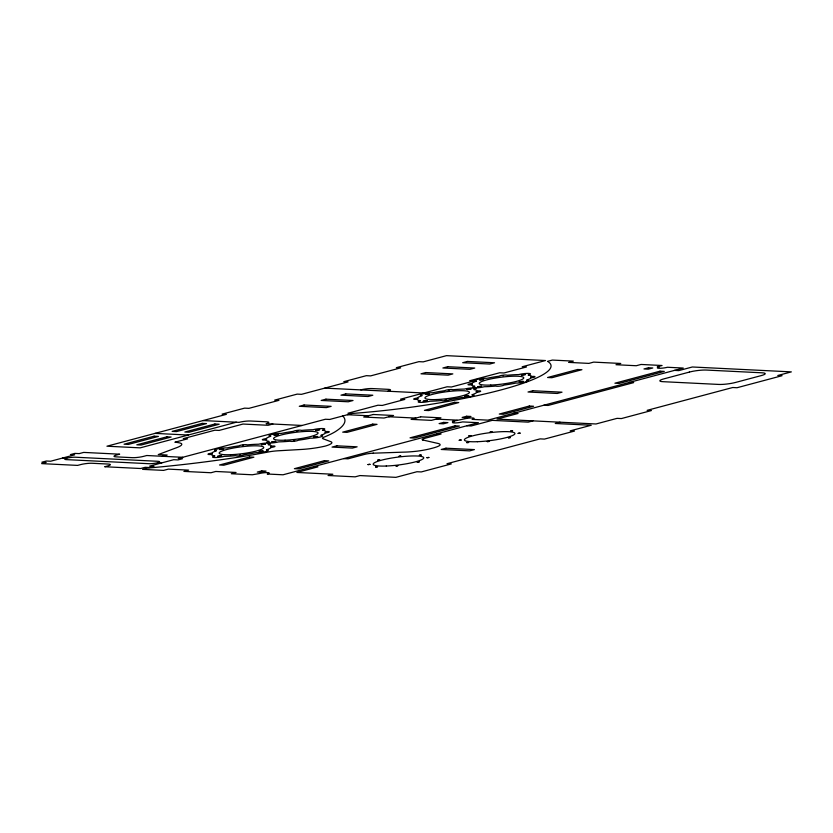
<?xml version="1.0" encoding="UTF-8"?>
<svg xmlns="http://www.w3.org/2000/svg" width="833" height="833" viewBox="0 0 833 833"><rect width="100%" height="100%" fill="white"/><g stroke="black" fill="none" stroke-linecap="round" stroke-linejoin="round"><path stroke-width="1.25" d="M367.999 464.554L369.977 464.293M369.967 464.377L368.009 464.616M377.713 460.128L379.681 459.878M379.681 459.962L377.766 460.212M398.986 456.286L400.965 456.036L399.038 456.369M417.208 462.086L419.186 461.826M419.176 461.909L417.26 462.169M426.923 457.671L428.891 457.411M428.839 457.515L426.975 457.744M459.212 440.23L461.18 439.97M461.128 440.084L459.233 440.303M468.917 435.805L470.884 435.555M470.884 435.638L468.937 435.888M512.545 430.765L510.577 431.005L512.545 430.692M508.411 437.762L510.39 437.502M510.337 437.617L508.442 437.835M518.126 433.347L520.094 433.087M520.094 433.17L518.147 433.42M211.592 453.735L212.446 453.631M212.394 453.735L211.624 453.829M296.912 430.984L297.756 430.88M297.756 430.973L296.944 431.067M240.373 455.099L239.623 455.089L240.383 455.005M270.506 446.852L271.36 446.748M271.35 446.842L270.517 446.936M293.862 440.626L294.705 440.522L293.893 440.709M417.291 398.601L418.135 398.486L417.343 398.684M324.839 432.369L325.693 432.254M471.624 384.107L472.467 384.003M472.457 384.096L471.676 384.2M445.218 399.975L446.082 399.955M530.538 377.224L531.392 377.12M531.381 377.214L530.569 377.307M236.333 422.216L140.204 447.852L106.947 446.207L226.378 414.355L222.088 414.147L244.61 408.139L248.911 408.347L278.951 400.34L274.651 400.121L297.183 394.113L301.484 394.332L348.09 381.899L343.79 381.681L366.322 375.673L370.623 375.891L400.663 367.874L396.362 367.665L418.895 361.657L423.195 361.866L446.498 355.649L545.511 360.543L522.208 366.759L526.508 366.968L503.975 372.976L499.675 372.767L469.635 380.775L473.935 380.993L451.413 387.001L447.113 386.783L400.506 399.215L404.807 399.424L382.274 405.442L377.974 405.223L347.934 413.241L352.234 413.449A152.637 23.616 -7.3 0 0 501.018 389.927A152.637 23.616 -7.3 0 0 547.573 361.355L552.341 360.075L573.354 361.116L568.585 362.386L588.9 363.396L593.669 362.116L620.752 363.459L615.983 364.729L636.287 365.729L641.056 364.458L662.068 365.5L657.299 366.77L659.33 366.864A6.112 0.948 -7.3 0 0 658.882 368.269A6.112 0.948 -7.3 0 0 667.452 367.27L683.258 368.051L487.919 420.144L472.113 419.363A6.112 0.948 -7.3 0 0 472.55 417.968A6.112 0.948 -7.3 0 0 463.981 418.968L452.413 421.404L454.443 421.508A6.112 0.948 -7.3 0 0 454.006 422.914A6.112 0.948 -7.3 0 0 462.575 421.914L478.381 422.695L283.033 474.789L267.226 474.008A6.112 0.948 -7.3 0 0 267.674 472.603A6.112 0.948 -7.3 0 0 259.105 473.602L252.305 474.779L231.293 473.738L236.062 472.467L215.747 471.468L210.978 472.738L183.906 471.405L188.674 470.135L168.36 469.125L163.591 470.395L142.578 469.364L147.347 468.094A213.248 32.997 -7.3 0 0 242.944 456.463A152.408 23.584 -7.3 0 0 266.602 452.329A12.235 1.895 -7.3 0 1 277.764 450.809L300.755 449.497A24.344 3.769 -7.3 0 0 325.516 446.019A24.344 3.769 -7.3 0 0 330.503 441.563L323.017 438.741A12.235 1.895 -7.3 0 1 324.974 436.763A152.408 23.584 -7.3 0 0 334.845 431.952A213.258 32.997 -7.3 0 0 342.696 415.99M272.87 424.018L268.101 425.288L243.028 424.049L219.131 430.422L214.831 430.213L183.291 438.627L187.592 438.835L174.878 442.229A35.715 5.529 -7.3 0 1 181.427 443.583A33.039 5.113 -7.3 0 1 175.409 448.133L158.27 454.579L167.183 455.026L162.414 456.297M352.234 413.449L329.701 419.457L325.401 419.249L178.22 458.494L182.521 458.712L178.012 459.91L173.712 459.701L149.68 466.105L153.98 466.324L149.471 467.521L145.171 467.313L140.673 468.51L104.698 466.74L107.707 465.939A8.153 1.26 -7.3 0 0 108.3 464.064L92.047 463.263A8.153 1.26 -7.3 0 0 80.624 464.595L77.615 465.397L41.65 463.627L46.159 462.419L41.858 462.211L46.367 461.013L50.667 461.222L74.699 454.808L70.399 454.599L74.897 453.402L79.197 453.61L83.706 452.413L119.671 454.183L116.672 454.985A8.153 1.26 -7.3 0 0 116.079 456.859L132.332 457.661A8.153 1.26 -7.3 0 0 143.755 456.317L146.754 455.516L182.729 457.296M532.953 420.863L528.184 422.133L492.22 420.363L471.145 425.975L466.844 425.767M560.036 422.196L555.267 423.476L591.232 425.246L570.168 430.869L574.468 431.077L544.428 439.095L540.128 438.876L447.009 463.71L451.299 463.929L421.259 471.936L416.969 471.728L395.894 477.351L359.929 475.57L355.16 476.84L328.077 475.508L332.846 474.237L296.871 472.457L317.946 466.834L313.645 466.626M266.352 439.158L266.779 439.137M503.007 375.912L503.101 375.745M373.08 453.194L403.276 452.152A27 4.175 -7.3 0 0 417.427 451.122A22.272 3.447 -7.3 0 0 432.119 448.269A22.272 3.447 -7.3 0 0 440.074 445.082A27 4.175 -7.3 0 0 436.877 443.187L422.706 439.959M445.28 400.069L446.071 399.871M674.47 370.393L678.77 370.612L692.327 366.989L791.35 371.882L777.793 375.496L782.093 375.704L737.028 387.73L732.728 387.512L647.116 410.346L651.416 410.554L621.376 418.572L617.076 418.353L596.001 423.976L496.989 419.093L518.053 413.47L513.753 413.251M629.373 382.409L633.674 382.618L548.093 405.452L543.803 405.244M324.787 388.116L423.81 392.999M347.465 414.719L368.467 415.761M388.782 416.76L415.865 418.093M436.18 419.103L457.182 420.134M203.085 420.571L239.05 422.352A8.153 1.26 -7.3 0 1 250.473 421.009L266.727 421.81A8.153 1.26 -7.3 0 1 266.133 423.685L302.098 425.465M436.804 433.774L441.105 433.993L424.809 438.335A7.622 1.177 -7.3 0 0 422.893 440.001M155.011 433.389L188.268 435.034M343.685 458.619L347.986 458.827L364.281 454.474A7.622 1.177 -7.3 0 1 373.465 453.183M62.683 458.015L66.744 458.212A6.112 0.948 -7.3 0 1 75.314 457.213L158.083 461.305A6.112 0.948 -7.3 0 1 157.635 462.7A6.112 0.948 -7.3 0 1 149.065 463.71L66.296 459.618A6.112 0.948 -7.3 0 1 66.744 458.212M157.635 462.7L161.696 462.909M448.3 390.427L449.122 390.229M387.834 391.229A8.153 1.26 -7.3 0 0 388.428 389.355L372.184 388.553A8.153 1.26 -7.3 0 0 360.751 389.886M217.559 456.359L221.599 455.87L217.559 456.359M219.714 449.549L223.754 449.049L219.745 449.497M259.219 451.496L263.259 450.997L259.23 451.476M261.375 444.676L265.415 444.187L261.406 444.624M271.891 441.875L275.931 441.375L271.922 441.823M274.047 435.055L278.087 434.555L274.047 435.055M313.552 437.002L317.592 436.513L313.552 437.002M315.707 430.192L319.747 429.693L315.717 430.161M423.247 401.225L427.287 400.725L423.247 401.225M425.403 394.405L429.453 393.915L425.403 394.405M464.908 396.352L468.948 395.862L464.918 396.331M467.063 389.542L471.103 389.042L467.084 389.511M477.58 386.731L481.62 386.241L477.59 386.71M479.735 379.921L483.775 379.421L479.777 379.869M519.24 381.868L523.28 381.368L519.251 381.847M521.396 375.048L525.436 374.558L521.396 375.048M375.568 466.938L377.536 466.761L375.568 466.938M395.956 465.918L397.924 465.741L395.977 465.907M419.384 455.255L421.352 455.078L419.405 455.234M466.772 442.615L468.74 442.438L466.792 442.604M490.21 431.952L492.178 431.775L490.231 431.942M487.159 441.594L489.127 441.417L487.201 441.563M242.601 445.468L243.444 445.447L242.622 445.457M476.226 391.708L477.07 391.687L476.226 391.708M154.126 436.19L124.086 444.208L128.386 444.416L158.426 436.409L154.126 436.19M202.19 423.372L172.15 431.39L176.45 431.598L206.49 423.591L202.19 423.372M166.829 436.825L136.789 444.832L141.089 445.041L171.129 437.033L166.829 436.825M214.893 424.007L184.853 432.015L189.153 432.223L219.194 424.216L214.893 424.007M304.055 405.015L299.286 406.285L326.369 407.618L331.138 406.348L304.055 405.015M325.942 399.174L321.174 400.444L348.256 401.777L353.025 400.506L325.942 399.174M345.737 393.894L340.968 395.165L368.051 396.508L372.82 395.227L345.737 393.894M425.757 372.549L420.988 373.819L448.071 375.162L452.84 373.892L425.757 372.549M447.654 366.718L442.885 367.988L469.968 369.321L474.737 368.051L447.654 366.718M467.438 361.439L462.669 362.709L489.752 364.042L494.521 362.772L467.438 361.439M373.236 414.49L363.698 417.031L384.013 418.031L393.551 415.49L373.236 414.49M249.577 456.984L219.537 464.991L223.838 465.21L253.878 457.192L249.577 456.984M372.736 424.132L342.696 432.15L346.997 432.358L377.037 424.351L372.736 424.132M454.464 402.339L424.424 410.357L428.724 410.565L458.764 402.558L454.464 402.339M577.623 369.498L547.583 377.505L551.883 377.713L581.923 369.706L577.623 369.498M420.634 416.823L411.096 419.374L431.411 420.373L440.949 417.833L420.634 416.823M532.787 390.739L528.018 392.01L557.246 393.457L562.015 392.176L532.787 390.739M336.813 445.822L332.044 447.092L352.359 448.092L357.128 446.821L336.813 445.822M261.781 470.895L257.282 472.092L261.572 472.301L266.081 471.103L261.781 470.895M443.614 422.404L439.106 423.601L443.406 423.81L447.915 422.612L443.614 422.404M466.667 416.25L462.159 417.448L466.459 417.666L470.968 416.458L466.667 416.25M648.49 367.759L643.982 368.957L648.282 369.175L652.791 367.967L648.49 367.759M324.433 460.68L294.393 468.687L298.693 468.906L328.733 460.888L324.433 460.68M455.11 425.83L410.044 437.846L414.345 438.054L459.399 426.038L455.11 425.83M529.309 406.035L499.269 414.053L503.569 414.261L533.609 406.254L529.309 406.035M659.986 371.185L614.921 383.201L619.221 383.419L664.286 371.403L659.986 371.185M689.412 372.07L663.88 378.88A12.016 1.864 -7.3 0 0 662.995 381.681L718.515 384.419A12.016 1.864 -7.3 0 0 735.654 382.42L761.185 375.61A12.016 1.864 -7.3 0 0 762.07 372.809L706.551 370.071A12.016 1.864 -7.3 0 0 689.412 372.07M445.978 448.196L441.209 449.466L469.645 450.872L474.414 449.601L445.978 448.196M266.487 449.862A30.582 4.727 -7.3 0 0 271.308 447.425A4.082 0.635 -7.3 0 0 274.984 446.373A4.082 0.635 -7.3 0 0 271.725 446.124A30.582 4.727 -7.3 0 0 268.132 444.676A7.133 1.104 -7.3 0 0 268.653 443.041A7.133 1.104 -7.3 0 1 269.163 441.407A30.582 4.727 -7.3 0 1 265.581 439.959A4.082 0.635 -7.3 0 1 262.322 439.709A4.082 0.635 -7.3 0 1 265.998 438.647A30.582 4.727 -7.3 0 1 270.808 436.221A7.133 1.104 -7.3 0 1 271.329 434.587A7.133 1.104 -7.3 0 1 281.325 433.42A30.582 4.727 -7.3 0 1 293.372 431.348A4.082 0.635 -7.3 0 1 297.548 430.317A4.082 0.635 -7.3 0 1 301.369 430.411A30.582 4.727 -7.3 0 1 312.989 429.713A7.133 1.104 -7.3 0 1 322.985 428.547A7.133 1.104 -7.3 0 1 322.465 430.182A30.582 4.727 -7.3 0 1 326.047 431.629A4.082 0.635 -7.3 0 1 329.316 431.879A4.082 0.635 -7.3 0 1 325.641 432.941A30.582 4.727 -7.3 0 1 320.82 435.367A7.133 1.104 -7.3 0 1 320.309 437.002A7.133 1.104 -7.3 0 1 310.313 438.168A30.582 4.727 -7.3 0 1 298.256 440.24A4.082 0.635 -7.3 0 1 294.08 441.271A4.082 0.635 -7.3 0 1 290.259 441.178A30.582 4.727 -7.3 0 1 278.649 441.875A7.133 1.104 -7.3 0 1 268.653 443.041A7.133 1.104 -7.3 0 0 258.657 444.208A30.582 4.727 -7.3 0 0 247.037 444.905A4.082 0.635 -7.3 0 0 243.215 444.801A4.082 0.635 -7.3 0 0 239.04 445.832A30.582 4.727 -7.3 0 0 226.993 447.904A7.133 1.104 -7.3 0 0 216.996 449.07A7.133 1.104 -7.3 0 0 216.476 450.715A30.582 4.727 -7.3 0 0 211.665 453.142A4.082 0.635 -7.3 0 0 207.99 454.193A4.082 0.635 -7.3 0 0 211.249 454.443A30.582 4.727 -7.3 0 0 214.841 455.89A7.133 1.104 -7.3 0 0 214.32 457.525A7.133 1.104 -7.3 0 0 224.316 456.359A30.582 4.727 -7.3 0 0 235.926 455.661A4.082 0.635 -7.3 0 0 239.748 455.766A4.082 0.635 -7.3 0 0 243.923 454.735A30.582 4.727 -7.3 0 0 255.981 452.663A7.133 1.104 -7.3 0 0 265.977 451.496A7.133 1.104 -7.3 0 0 266.487 449.862M230.741 454.693A22.418 3.467 -7.3 0 0 263.728 447.436A22.418 3.467 -7.3 0 0 229.981 448.727A22.418 3.467 -7.3 0 0 230.741 454.693M285.073 440.199A22.418 3.467 -7.3 0 0 318.06 432.941A22.418 3.467 -7.3 0 0 284.313 434.243A22.418 3.467 -7.3 0 0 285.073 440.199M472.186 394.717A30.582 4.727 -7.3 0 0 476.997 392.291A4.082 0.635 -7.3 0 0 480.672 391.229A4.082 0.635 -7.3 0 0 477.413 390.979A30.582 4.727 -7.3 0 0 473.821 389.532A7.133 1.104 -7.3 0 0 474.341 387.897A7.133 1.104 -7.3 0 1 474.862 386.262A30.582 4.727 -7.3 0 1 471.27 384.815A4.082 0.635 -7.3 0 1 468.011 384.565A4.082 0.635 -7.3 0 1 471.686 383.513A30.582 4.727 -7.3 0 1 476.497 381.087A7.133 1.104 -7.3 0 1 477.017 379.442A7.133 1.104 -7.3 0 1 487.013 378.276A30.582 4.727 -7.3 0 1 499.061 376.204A4.082 0.635 -7.3 0 1 503.247 375.173A4.082 0.635 -7.3 0 1 507.068 375.277A30.582 4.727 -7.3 0 1 518.678 374.579A7.133 1.104 -7.3 0 1 528.674 373.413A7.133 1.104 -7.3 0 1 528.153 375.048A30.582 4.727 -7.3 0 1 531.746 376.495A4.082 0.635 -7.3 0 1 535.005 376.745A4.082 0.635 -7.3 0 1 531.329 377.797A30.582 4.727 -7.3 0 1 526.518 380.233A7.133 1.104 -7.3 0 1 525.998 381.868A7.133 1.104 -7.3 0 1 516.002 383.034A30.582 4.727 -7.3 0 1 503.955 385.106A4.082 0.635 -7.3 0 1 499.779 386.137A4.082 0.635 -7.3 0 1 495.958 386.033A30.582 4.727 -7.3 0 1 484.337 386.731A7.133 1.104 -7.3 0 1 474.341 387.897A7.133 1.104 -7.3 0 0 464.345 389.073A30.582 4.727 -7.3 0 0 452.736 389.761A4.082 0.635 -7.3 0 0 448.914 389.667A4.082 0.635 -7.3 0 0 444.739 390.698A30.582 4.727 -7.3 0 0 432.681 392.77A7.133 1.104 -7.3 0 0 422.685 393.936A7.133 1.104 -7.3 0 0 422.175 395.571A30.582 4.727 -7.3 0 0 417.354 397.997A4.082 0.635 -7.3 0 0 413.678 399.059A4.082 0.635 -7.3 0 0 416.937 399.309A30.582 4.727 -7.3 0 0 420.53 400.756A7.133 1.104 -7.3 0 0 420.009 402.391A7.133 1.104 -7.3 0 0 430.005 401.225A30.582 4.727 -7.3 0 0 441.625 400.527A4.082 0.635 -7.3 0 0 445.447 400.631A4.082 0.635 -7.3 0 0 449.622 399.59A30.582 4.727 -7.3 0 0 461.669 397.518A7.133 1.104 -7.3 0 0 471.665 396.352A7.133 1.104 -7.3 0 0 472.186 394.717M436.44 399.548A22.418 3.467 -7.3 0 0 469.416 392.301A22.418 3.467 -7.3 0 0 435.68 393.593A22.418 3.467 -7.3 0 0 436.44 399.548M490.772 385.065A22.418 3.467 -7.3 0 0 523.749 377.807A22.418 3.467 -7.3 0 0 490.012 379.098A22.418 3.467 -7.3 0 0 490.772 385.065M386.252 466.022A25.479 3.946 -7.3 0 0 423.726 457.775A25.479 3.946 -7.3 0 0 385.387 459.243A25.479 3.946 -7.3 0 0 386.252 466.022M477.455 441.698A25.479 3.946 -7.3 0 0 514.929 433.452A25.479 3.946 -7.3 0 0 476.591 434.92A25.479 3.946 -7.3 0 0 477.455 441.698"/></g></svg>
